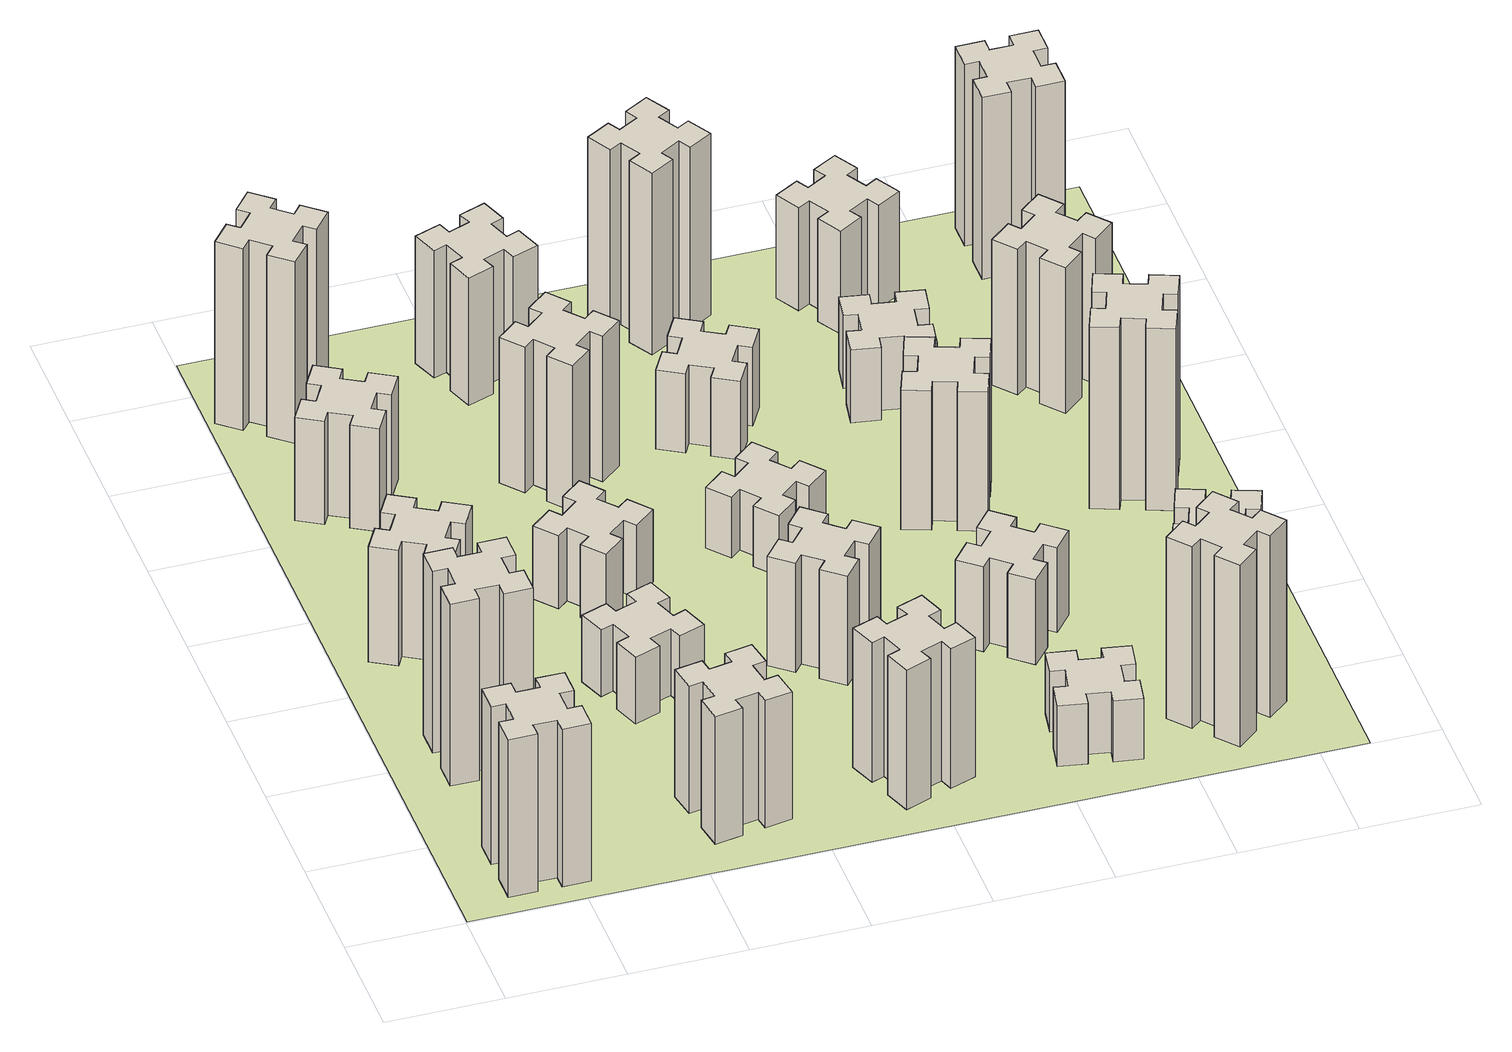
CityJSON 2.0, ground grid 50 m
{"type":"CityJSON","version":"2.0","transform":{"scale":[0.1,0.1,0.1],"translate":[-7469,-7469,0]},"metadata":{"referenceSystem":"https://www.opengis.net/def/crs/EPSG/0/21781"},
"CityObjects":{
"building1":{"type":"Building","attributes":{"class":"1000","function":"1000","usage":"1000","yearOfConstruction":2016,"roofType":"1000","measuredHeight":78,"storeysAboveGround":30,"storeysBelowGround":0},"geometry":[{"type":"Solid","lod":"1","boundaries":[[[[0,1,2,3,4,5,6,7,8,9,10,11,12,13,14,15,16,17,18,19]],[[17,16,20,21]],[[16,15,22,20]],[[15,14,23,22]],[[14,13,24,23]],[[13,12,25,24]],[[12,11,26,25]],[[11,10,27,26]],[[10,9,28,27]],[[9,8,29,28]],[[8,7,30,29]],[[7,6,31,30]],[[6,5,32,31]],[[5,4,33,32]],[[4,3,34,33]],[[3,2,35,34]],[[2,1,36,35]],[[1,0,37,36]],[[0,19,38,37]],[[19,18,39,38]],[[18,17,21,39]],[[24,25,26,27,28,29,30,31,32,33,34,35,36,37,38,39,21,20,22,23]]]]}]},
"building2":{"type":"Building","attributes":{"class":"1000","function":"1000","usage":"1000","yearOfConstruction":2016,"roofType":"1000","measuredHeight":90,"storeysAboveGround":30,"storeysBelowGround":0},"geometry":[{"type":"Solid","lod":"1","boundaries":[[[[40,41,42,43,44,45,46,47,48,49,50,51,52,53,54,55,56,57,58,59]],[[57,56,60,61]],[[56,55,62,60]],[[55,54,63,62]],[[54,53,64,63]],[[53,52,65,64]],[[52,51,66,65]],[[51,50,67,66]],[[50,49,68,67]],[[49,48,69,68]],[[48,47,70,69]],[[47,46,71,70]],[[46,45,72,71]],[[45,44,73,72]],[[44,43,74,73]],[[43,42,75,74]],[[42,41,76,75]],[[41,40,77,76]],[[40,59,78,77]],[[59,58,79,78]],[[58,57,61,79]],[[64,65,66,67,68,69,70,71,72,73,74,75,76,77,78,79,61,60,62,63]]]]}]},
"building3":{"type":"Building","attributes":{"class":"1000","function":"1000","usage":"1000","yearOfConstruction":2016,"roofType":"1000","measuredHeight":57,"storeysAboveGround":30,"storeysBelowGround":0},"geometry":[{"type":"Solid","lod":"1","boundaries":[[[[80,81,82,83,84,85,86,87,88,89,90,91,92,93,94,95,96,97,98,99]],[[97,96,100,101]],[[96,95,102,100]],[[95,94,103,102]],[[94,93,104,103]],[[93,92,105,104]],[[92,91,106,105]],[[91,90,107,106]],[[90,89,108,107]],[[89,88,109,108]],[[88,87,110,109]],[[87,86,111,110]],[[86,85,112,111]],[[85,84,113,112]],[[84,83,114,113]],[[83,82,115,114]],[[82,81,116,115]],[[81,80,117,116]],[[80,99,118,117]],[[99,98,119,118]],[[98,97,101,119]],[[104,105,106,107,108,109,110,111,112,113,114,115,116,117,118,119,101,100,102,103]]]]}]},
"building4":{"type":"Building","attributes":{"class":"1000","function":"1000","usage":"1000","yearOfConstruction":2016,"roofType":"1000","measuredHeight":51,"storeysAboveGround":30,"storeysBelowGround":0},"geometry":[{"type":"Solid","lod":"1","boundaries":[[[[120,121,122,123,124,125,126,127,128,129,130,131,132,133,134,135,136,137,138,139]],[[137,136,140,141]],[[136,135,142,140]],[[135,134,143,142]],[[134,133,144,143]],[[133,132,145,144]],[[132,131,146,145]],[[131,130,147,146]],[[130,129,148,147]],[[129,128,149,148]],[[128,127,150,149]],[[127,126,151,150]],[[126,125,152,151]],[[125,124,153,152]],[[124,123,154,153]],[[123,122,155,154]],[[122,121,156,155]],[[121,120,157,156]],[[120,139,158,157]],[[139,138,159,158]],[[138,137,141,159]],[[144,145,146,147,148,149,150,151,152,153,154,155,156,157,158,159,141,140,142,143]]]]}]},
"building5":{"type":"Building","attributes":{"class":"1000","function":"1000","usage":"1000","yearOfConstruction":2016,"roofType":"1000","measuredHeight":90,"storeysAboveGround":30,"storeysBelowGround":0},"geometry":[{"type":"Solid","lod":"1","boundaries":[[[[160,161,162,163,164,165,166,167,168,169,170,171,172,173,174,175,176,177,178,179]],[[177,176,180,181]],[[176,175,182,180]],[[175,174,183,182]],[[174,173,184,183]],[[173,172,185,184]],[[172,171,186,185]],[[171,170,187,186]],[[170,169,188,187]],[[169,168,189,188]],[[168,167,190,189]],[[167,166,191,190]],[[166,165,192,191]],[[165,164,193,192]],[[164,163,194,193]],[[163,162,195,194]],[[162,161,196,195]],[[161,160,197,196]],[[160,179,198,197]],[[179,178,199,198]],[[178,177,181,199]],[[184,185,186,187,188,189,190,191,192,193,194,195,196,197,198,199,181,180,182,183]]]]}]},
"building6":{"type":"Building","attributes":{"class":"1000","function":"1000","usage":"1000","yearOfConstruction":2016,"roofType":"1000","measuredHeight":63,"storeysAboveGround":30,"storeysBelowGround":0},"geometry":[{"type":"Solid","lod":"1","boundaries":[[[[200,201,202,203,204,205,206,207,208,209,210,211,212,213,214,215,216,217,218,219]],[[217,216,220,221]],[[216,215,222,220]],[[215,214,223,222]],[[214,213,224,223]],[[213,212,225,224]],[[212,211,226,225]],[[211,210,227,226]],[[210,209,228,227]],[[209,208,229,228]],[[208,207,230,229]],[[207,206,231,230]],[[206,205,232,231]],[[205,204,233,232]],[[204,203,234,233]],[[203,202,235,234]],[[202,201,236,235]],[[201,200,237,236]],[[200,219,238,237]],[[219,218,239,238]],[[218,217,221,239]],[[224,225,226,227,228,229,230,231,232,233,234,235,236,237,238,239,221,220,222,223]]]]}]},
"building7":{"type":"Building","attributes":{"class":"1000","function":"1000","usage":"1000","yearOfConstruction":2016,"roofType":"1000","measuredHeight":33,"storeysAboveGround":30,"storeysBelowGround":0},"geometry":[{"type":"Solid","lod":"1","boundaries":[[[[240,241,242,243,244,245,246,247,248,249,250,251,252,253,254,255,256,257,258,259]],[[257,256,260,261]],[[256,255,262,260]],[[255,254,263,262]],[[254,253,264,263]],[[253,252,265,264]],[[252,251,266,265]],[[251,250,267,266]],[[250,249,268,267]],[[249,248,269,268]],[[248,247,270,269]],[[247,246,271,270]],[[246,245,272,271]],[[245,244,273,272]],[[244,243,274,273]],[[243,242,275,274]],[[242,241,276,275]],[[241,240,277,276]],[[240,259,278,277]],[[259,258,279,278]],[[258,257,261,279]],[[264,265,266,267,268,269,270,271,272,273,274,275,276,277,278,279,261,260,262,263]]]]}]},
"building8":{"type":"Building","attributes":{"class":"1000","function":"1000","usage":"1000","yearOfConstruction":2016,"roofType":"1000","measuredHeight":36,"storeysAboveGround":30,"storeysBelowGround":0},"geometry":[{"type":"Solid","lod":"1","boundaries":[[[[280,281,282,283,284,285,286,287,288,289,290,291,292,293,294,295,296,297,298,299]],[[297,296,300,301]],[[296,295,302,300]],[[295,294,303,302]],[[294,293,304,303]],[[293,292,305,304]],[[292,291,306,305]],[[291,290,307,306]],[[290,289,308,307]],[[289,288,309,308]],[[288,287,310,309]],[[287,286,311,310]],[[286,285,312,311]],[[285,284,313,312]],[[284,283,314,313]],[[283,282,315,314]],[[282,281,316,315]],[[281,280,317,316]],[[280,299,318,317]],[[299,298,319,318]],[[298,297,301,319]],[[304,305,306,307,308,309,310,311,312,313,314,315,316,317,318,319,301,300,302,303]]]]}]},
"building9":{"type":"Building","attributes":{"class":"1000","function":"1000","usage":"1000","yearOfConstruction":2016,"roofType":"1000","measuredHeight":72,"storeysAboveGround":30,"storeysBelowGround":0},"geometry":[{"type":"Solid","lod":"1","boundaries":[[[[320,321,322,323,324,325,326,327,328,329,330,331,332,333,334,335,336,337,338,339]],[[337,336,340,341]],[[336,335,342,340]],[[335,334,343,342]],[[334,333,344,343]],[[333,332,345,344]],[[332,331,346,345]],[[331,330,347,346]],[[330,329,348,347]],[[329,328,349,348]],[[328,327,350,349]],[[327,326,351,350]],[[326,325,352,351]],[[325,324,353,352]],[[324,323,354,353]],[[323,322,355,354]],[[322,321,356,355]],[[321,320,357,356]],[[320,339,358,357]],[[339,338,359,358]],[[338,337,341,359]],[[344,345,346,347,348,349,350,351,352,353,354,355,356,357,358,359,341,340,342,343]]]]}]},
"building10":{"type":"Building","attributes":{"class":"1000","function":"1000","usage":"1000","yearOfConstruction":2016,"roofType":"1000","measuredHeight":69,"storeysAboveGround":30,"storeysBelowGround":0},"geometry":[{"type":"Solid","lod":"1","boundaries":[[[[360,361,362,363,364,365,366,367,368,369,370,371,372,373,374,375,376,377,378,379]],[[377,376,380,381]],[[376,375,382,380]],[[375,374,383,382]],[[374,373,384,383]],[[373,372,385,384]],[[372,371,386,385]],[[371,370,387,386]],[[370,369,388,387]],[[369,368,389,388]],[[368,367,390,389]],[[367,366,391,390]],[[366,365,392,391]],[[365,364,393,392]],[[364,363,394,393]],[[363,362,395,394]],[[362,361,396,395]],[[361,360,397,396]],[[360,379,398,397]],[[379,378,399,398]],[[378,377,381,399]],[[384,385,386,387,388,389,390,391,392,393,394,395,396,397,398,399,381,380,382,383]]]]}]},
"building11":{"type":"Building","attributes":{"class":"1000","function":"1000","usage":"1000","yearOfConstruction":2016,"roofType":"1000","measuredHeight":63,"storeysAboveGround":30,"storeysBelowGround":0},"geometry":[{"type":"Solid","lod":"1","boundaries":[[[[400,401,402,403,404,405,406,407,408,409,410,411,412,413,414,415,416,417,418,419]],[[417,416,420,421]],[[416,415,422,420]],[[415,414,423,422]],[[414,413,424,423]],[[413,412,425,424]],[[412,411,426,425]],[[411,410,427,426]],[[410,409,428,427]],[[409,408,429,428]],[[408,407,430,429]],[[407,406,431,430]],[[406,405,432,431]],[[405,404,433,432]],[[404,403,434,433]],[[403,402,435,434]],[[402,401,436,435]],[[401,400,437,436]],[[400,419,438,437]],[[419,418,439,438]],[[418,417,421,439]],[[424,425,426,427,428,429,430,431,432,433,434,435,436,437,438,439,421,420,422,423]]]]}]},
"building12":{"type":"Building","attributes":{"class":"1000","function":"1000","usage":"1000","yearOfConstruction":2016,"roofType":"1000","measuredHeight":54,"storeysAboveGround":30,"storeysBelowGround":0},"geometry":[{"type":"Solid","lod":"1","boundaries":[[[[440,441,442,443,444,445,446,447,448,449,450,451,452,453,454,455,456,457,458,459]],[[457,456,460,461]],[[456,455,462,460]],[[455,454,463,462]],[[454,453,464,463]],[[453,452,465,464]],[[452,451,466,465]],[[451,450,467,466]],[[450,449,468,467]],[[449,448,469,468]],[[448,447,470,469]],[[447,446,471,470]],[[446,445,472,471]],[[445,444,473,472]],[[444,443,474,473]],[[443,442,475,474]],[[442,441,476,475]],[[441,440,477,476]],[[440,459,478,477]],[[459,458,479,478]],[[458,457,461,479]],[[464,465,466,467,468,469,470,471,472,473,474,475,476,477,478,479,461,460,462,463]]]]}]},
"building13":{"type":"Building","attributes":{"class":"1000","function":"1000","usage":"1000","yearOfConstruction":2016,"roofType":"1000","measuredHeight":30,"storeysAboveGround":30,"storeysBelowGround":0},"geometry":[{"type":"Solid","lod":"1","boundaries":[[[[480,481,482,483,484,485,486,487,488,489,490,491,492,493,494,495,496,497,498,499]],[[497,496,500,501]],[[496,495,502,500]],[[495,494,503,502]],[[494,493,504,503]],[[493,492,505,504]],[[492,491,506,505]],[[491,490,507,506]],[[490,489,508,507]],[[489,488,509,508]],[[488,487,510,509]],[[487,486,511,510]],[[486,485,512,511]],[[485,484,513,512]],[[484,483,514,513]],[[483,482,515,514]],[[482,481,516,515]],[[481,480,517,516]],[[480,499,518,517]],[[499,498,519,518]],[[498,497,501,519]],[[504,505,506,507,508,509,510,511,512,513,514,515,516,517,518,519,501,500,502,503]]]]}]},
"building14":{"type":"Building","attributes":{"class":"1000","function":"1000","usage":"1000","yearOfConstruction":2016,"roofType":"1000","measuredHeight":39,"storeysAboveGround":30,"storeysBelowGround":0},"geometry":[{"type":"Solid","lod":"1","boundaries":[[[[520,521,522,523,524,525,526,527,528,529,530,531,532,533,534,535,536,537,538,539]],[[537,536,540,541]],[[536,535,542,540]],[[535,534,543,542]],[[534,533,544,543]],[[533,532,545,544]],[[532,531,546,545]],[[531,530,547,546]],[[530,529,548,547]],[[529,528,549,548]],[[528,527,550,549]],[[527,526,551,550]],[[526,525,552,551]],[[525,524,553,552]],[[524,523,554,553]],[[523,522,555,554]],[[522,521,556,555]],[[521,520,557,556]],[[520,539,558,557]],[[539,538,559,558]],[[538,537,541,559]],[[544,545,546,547,548,549,550,551,552,553,554,555,556,557,558,559,541,540,542,543]]]]}]},
"building15":{"type":"Building","attributes":{"class":"1000","function":"1000","usage":"1000","yearOfConstruction":2016,"roofType":"1000","measuredHeight":30,"storeysAboveGround":30,"storeysBelowGround":0},"geometry":[{"type":"Solid","lod":"1","boundaries":[[[[560,561,562,563,564,565,566,567,568,569,570,571,572,573,574,575,576,577,578,579]],[[577,576,580,581]],[[576,575,582,580]],[[575,574,583,582]],[[574,573,584,583]],[[573,572,585,584]],[[572,571,586,585]],[[571,570,587,586]],[[570,569,588,587]],[[569,568,589,588]],[[568,567,590,589]],[[567,566,591,590]],[[566,565,592,591]],[[565,564,593,592]],[[564,563,594,593]],[[563,562,595,594]],[[562,561,596,595]],[[561,560,597,596]],[[560,579,598,597]],[[579,578,599,598]],[[578,577,581,599]],[[584,585,586,587,588,589,590,591,592,593,594,595,596,597,598,599,581,580,582,583]]]]}]},
"building16":{"type":"Building","attributes":{"class":"1000","function":"1000","usage":"1000","yearOfConstruction":2016,"roofType":"1000","measuredHeight":90,"storeysAboveGround":30,"storeysBelowGround":0},"geometry":[{"type":"Solid","lod":"1","boundaries":[[[[600,601,602,603,604,605,606,607,608,609,610,611,612,613,614,615,616,617,618,619]],[[617,616,620,621]],[[616,615,622,620]],[[615,614,623,622]],[[614,613,624,623]],[[613,612,625,624]],[[612,611,626,625]],[[611,610,627,626]],[[610,609,628,627]],[[609,608,629,628]],[[608,607,630,629]],[[607,606,631,630]],[[606,605,632,631]],[[605,604,633,632]],[[604,603,634,633]],[[603,602,635,634]],[[602,601,636,635]],[[601,600,637,636]],[[600,619,638,637]],[[619,618,639,638]],[[618,617,621,639]],[[624,625,626,627,628,629,630,631,632,633,634,635,636,637,638,639,621,620,622,623]]]]}]},
"building17":{"type":"Building","attributes":{"class":"1000","function":"1000","usage":"1000","yearOfConstruction":2016,"roofType":"1000","measuredHeight":42,"storeysAboveGround":30,"storeysBelowGround":0},"geometry":[{"type":"Solid","lod":"1","boundaries":[[[[640,641,642,643,644,645,646,647,648,649,650,651,652,653,654,655,656,657,658,659]],[[657,656,660,661]],[[656,655,662,660]],[[655,654,663,662]],[[654,653,664,663]],[[653,652,665,664]],[[652,651,666,665]],[[651,650,667,666]],[[650,649,668,667]],[[649,648,669,668]],[[648,647,670,669]],[[647,646,671,670]],[[646,645,672,671]],[[645,644,673,672]],[[644,643,674,673]],[[643,642,675,674]],[[642,641,676,675]],[[641,640,677,676]],[[640,659,678,677]],[[659,658,679,678]],[[658,657,661,679]],[[664,665,666,667,668,669,670,671,672,673,674,675,676,677,678,679,661,660,662,663]]]]}]},
"building18":{"type":"Building","attributes":{"class":"1000","function":"1000","usage":"1000","yearOfConstruction":2016,"roofType":"1000","measuredHeight":69,"storeysAboveGround":30,"storeysBelowGround":0},"geometry":[{"type":"Solid","lod":"1","boundaries":[[[[680,681,682,683,684,685,686,687,688,689,690,691,692,693,694,695,696,697,698,699]],[[697,696,700,701]],[[696,695,702,700]],[[695,694,703,702]],[[694,693,704,703]],[[693,692,705,704]],[[692,691,706,705]],[[691,690,707,706]],[[690,689,708,707]],[[689,688,709,708]],[[688,687,710,709]],[[687,686,711,710]],[[686,685,712,711]],[[685,684,713,712]],[[684,683,714,713]],[[683,682,715,714]],[[682,681,716,715]],[[681,680,717,716]],[[680,699,718,717]],[[699,698,719,718]],[[698,697,701,719]],[[704,705,706,707,708,709,710,711,712,713,714,715,716,717,718,719,701,700,702,703]]]]}]},
"building19":{"type":"Building","attributes":{"class":"1000","function":"1000","usage":"1000","yearOfConstruction":2016,"roofType":"1000","measuredHeight":90,"storeysAboveGround":30,"storeysBelowGround":0},"geometry":[{"type":"Solid","lod":"1","boundaries":[[[[720,721,722,723,724,725,726,727,728,729,730,731,732,733,734,735,736,737,738,739]],[[737,736,740,741]],[[736,735,742,740]],[[735,734,743,742]],[[734,733,744,743]],[[733,732,745,744]],[[732,731,746,745]],[[731,730,747,746]],[[730,729,748,747]],[[729,728,749,748]],[[728,727,750,749]],[[727,726,751,750]],[[726,725,752,751]],[[725,724,753,752]],[[724,723,754,753]],[[723,722,755,754]],[[722,721,756,755]],[[721,720,757,756]],[[720,739,758,757]],[[739,738,759,758]],[[738,737,741,759]],[[744,745,746,747,748,749,750,751,752,753,754,755,756,757,758,759,741,740,742,743]]]]}]},
"building20":{"type":"Building","attributes":{"class":"1000","function":"1000","usage":"1000","yearOfConstruction":2016,"roofType":"1000","measuredHeight":36,"storeysAboveGround":30,"storeysBelowGround":0},"geometry":[{"type":"Solid","lod":"1","boundaries":[[[[760,761,762,763,764,765,766,767,768,769,770,771,772,773,774,775,776,777,778,779]],[[777,776,780,781]],[[776,775,782,780]],[[775,774,783,782]],[[774,773,784,783]],[[773,772,785,784]],[[772,771,786,785]],[[771,770,787,786]],[[770,769,788,787]],[[769,768,789,788]],[[768,767,790,789]],[[767,766,791,790]],[[766,765,792,791]],[[765,764,793,792]],[[764,763,794,793]],[[763,762,795,794]],[[762,761,796,795]],[[761,760,797,796]],[[760,779,798,797]],[[779,778,799,798]],[[778,777,781,799]],[[784,785,786,787,788,789,790,791,792,793,794,795,796,797,798,799,781,780,782,783]]]]}]},
"building21":{"type":"Building","attributes":{"class":"1000","function":"1000","usage":"1000","yearOfConstruction":2016,"roofType":"1000","measuredHeight":51,"storeysAboveGround":30,"storeysBelowGround":0},"geometry":[{"type":"Solid","lod":"1","boundaries":[[[[800,801,802,803,804,805,806,807,808,809,810,811,812,813,814,815,816,817,818,819]],[[817,816,820,821]],[[816,815,822,820]],[[815,814,823,822]],[[814,813,824,823]],[[813,812,825,824]],[[812,811,826,825]],[[811,810,827,826]],[[810,809,828,827]],[[809,808,829,828]],[[808,807,830,829]],[[807,806,831,830]],[[806,805,832,831]],[[805,804,833,832]],[[804,803,834,833]],[[803,802,835,834]],[[802,801,836,835]],[[801,800,837,836]],[[800,819,838,837]],[[819,818,839,838]],[[818,817,821,839]],[[824,825,826,827,828,829,830,831,832,833,834,835,836,837,838,839,821,820,822,823]]]]}]},
"building22":{"type":"Building","attributes":{"class":"1000","function":"1000","usage":"1000","yearOfConstruction":2016,"roofType":"1000","measuredHeight":36,"storeysAboveGround":30,"storeysBelowGround":0},"geometry":[{"type":"Solid","lod":"1","boundaries":[[[[840,841,842,843,844,845,846,847,848,849,850,851,852,853,854,855,856,857,858,859]],[[857,856,860,861]],[[856,855,862,860]],[[855,854,863,862]],[[854,853,864,863]],[[853,852,865,864]],[[852,851,866,865]],[[851,850,867,866]],[[850,849,868,867]],[[849,848,869,868]],[[848,847,870,869]],[[847,846,871,870]],[[846,845,872,871]],[[845,844,873,872]],[[844,843,874,873]],[[843,842,875,874]],[[842,841,876,875]],[[841,840,877,876]],[[840,859,878,877]],[[859,858,879,878]],[[858,857,861,879]],[[864,865,866,867,868,869,870,871,872,873,874,875,876,877,878,879,861,860,862,863]]]]}]},
"building23":{"type":"Building","attributes":{"class":"1000","function":"1000","usage":"1000","yearOfConstruction":2016,"roofType":"1000","measuredHeight":90,"storeysAboveGround":30,"storeysBelowGround":0},"geometry":[{"type":"Solid","lod":"1","boundaries":[[[[880,881,882,883,884,885,886,887,888,889,890,891,892,893,894,895,896,897,898,899]],[[897,896,900,901]],[[896,895,902,900]],[[895,894,903,902]],[[894,893,904,903]],[[893,892,905,904]],[[892,891,906,905]],[[891,890,907,906]],[[890,889,908,907]],[[889,888,909,908]],[[888,887,910,909]],[[887,886,911,910]],[[886,885,912,911]],[[885,884,913,912]],[[884,883,914,913]],[[883,882,915,914]],[[882,881,916,915]],[[881,880,917,916]],[[880,899,918,917]],[[899,898,919,918]],[[898,897,901,919]],[[904,905,906,907,908,909,910,911,912,913,914,915,916,917,918,919,901,900,902,903]]]]}]},
"building24":{"type":"Building","attributes":{"class":"1000","function":"1000","usage":"1000","yearOfConstruction":2016,"roofType":"1000","measuredHeight":72,"storeysAboveGround":30,"storeysBelowGround":0},"geometry":[{"type":"Solid","lod":"1","boundaries":[[[[920,921,922,923,924,925,926,927,928,929,930,931,932,933,934,935,936,937,938,939]],[[937,936,940,941]],[[936,935,942,940]],[[935,934,943,942]],[[934,933,944,943]],[[933,932,945,944]],[[932,931,946,945]],[[931,930,947,946]],[[930,929,948,947]],[[929,928,949,948]],[[928,927,950,949]],[[927,926,951,950]],[[926,925,952,951]],[[925,924,953,952]],[[924,923,954,953]],[[923,922,955,954]],[[922,921,956,955]],[[921,920,957,956]],[[920,939,958,957]],[[939,938,959,958]],[[938,937,941,959]],[[944,945,946,947,948,949,950,951,952,953,954,955,956,957,958,959,941,940,942,943]]]]}]},
"building25":{"type":"Building","attributes":{"class":"1000","function":"1000","usage":"1000","yearOfConstruction":2016,"roofType":"1000","measuredHeight":90,"storeysAboveGround":30,"storeysBelowGround":0},"geometry":[{"type":"Solid","lod":"1","boundaries":[[[[960,961,962,963,964,965,966,967,968,969,970,971,972,973,974,975,976,977,978,979]],[[977,976,980,981]],[[976,975,982,980]],[[975,974,983,982]],[[974,973,984,983]],[[973,972,985,984]],[[972,971,986,985]],[[971,970,987,986]],[[970,969,988,987]],[[969,968,989,988]],[[968,967,990,989]],[[967,966,991,990]],[[966,965,992,991]],[[965,964,993,992]],[[964,963,994,993]],[[963,962,995,994]],[[962,961,996,995]],[[961,960,997,996]],[[960,979,998,997]],[[979,978,999,998]],[[978,977,981,999]],[[984,985,986,987,988,989,990,991,992,993,994,995,996,997,998,999,981,980,982,983]]]]}]},
"landuse1":{"type":"LandUse","attributes":{"name":"plot1","function":"1010"},"geometry":[{"type":"MultiSurface","lod":"1","boundaries":[[[1000,1001,1002,1003]]]}]}
},
"vertices":[
[485,225,0],[485,325,0],[545,325,0],[545,445,0],[425,445,0],[425,385,0],[325,385,0],[325,445,0],[205,445,0],[205,325,0],[265,325,0],[265,225,0],[205,225,0],[205,105,0],[325,105,0],[325,165,0],[425,165,0],[425,105,0],[545,105,0],[545,225,0],[425,165,780],[425,105,780],[325,165,780],[325,105,780],[205,105,780],[205,225,780],[265,225,780],[265,325,780],[205,325,780],[205,445,780],[325,445,780],[325,385,780],[425,385,780],[425,445,780],[545,445,780],[545,325,780],[485,325,780],[485,225,780],[545,225,780],[545,105,780],
[265,1065,0],[265,965,0],[205,965,0],[205,845,0],[325,845,0],[325,905,0],[425,905,0],[425,845,0],[545,845,0],[545,965,0],[485,965,0],[485,1065,0],[545,1065,0],[545,1185,0],[425,1185,0],[425,1125,0],[325,1125,0],[325,1185,0],[205,1185,0],[205,1065,0],[325,1125,900],[325,1185,900],[425,1125,900],[425,1185,900],[545,1185,900],[545,1065,900],[485,1065,900],[485,965,900],[545,965,900],[545,845,900],[425,845,900],[425,905,900],[325,905,900],[325,845,900],[205,845,900],[205,965,900],[265,965,900],[265,1065,900],[205,1065,900],[205,1185,900],
[474,1826,0],[387,1876,0],[417,1928,0],[313,1988,0],[253,1884,0],[305,1854,0],[255,1767,0],[203,1797,0],[143,1693,0],[247,1633,0],[277,1685,0],[364,1635,0],[334,1583,0],[438,1523,0],[498,1627,0],[446,1657,0],[496,1744,0],[548,1714,0],[608,1818,0],[504,1878,0],[496,1744,570],[548,1714,570],[446,1657,570],[498,1627,570],[438,1523,570],[334,1583,570],[364,1635,570],[277,1685,570],[247,1633,570],[143,1693,570],[203,1797,570],[255,1767,570],[305,1854,570],[253,1884,570],[313,1988,570],[417,1928,570],[387,1876,570],[474,1826,570],[504,1878,570],[608,1818,570],
[446,2597,0],[496,2684,0],[548,2654,0],[608,2758,0],[504,2818,0],[474,2766,0],[387,2816,0],[417,2868,0],[313,2928,0],[253,2824,0],[305,2794,0],[255,2707,0],[203,2737,0],[143,2633,0],[247,2573,0],[277,2625,0],[364,2575,0],[334,2523,0],[438,2463,0],[498,2567,0],[364,2575,510],[334,2523,510],[277,2625,510],[247,2573,510],[143,2633,510],[203,2737,510],[255,2707,510],[305,2794,510],[253,2824,510],[313,2928,510],[417,2868,510],[387,2816,510],[474,2766,510],[504,2818,510],[608,2758,510],[548,2654,510],[496,2684,510],[446,2597,510],[498,2567,510],[438,2463,510],
[384,3387,0],[308,3452,0],[346,3498,0],[254,3575,0],[177,3483,0],[223,3444,0],[159,3368,0],[113,3406,0],[36,3314,0],[128,3237,0],[166,3283,0],[243,3219,0],[204,3173,0],[296,3096,0],[373,3188,0],[327,3226,0],[392,3303,0],[438,3264,0],[515,3356,0],[423,3433,0],[392,3303,900],[438,3264,900],[327,3226,900],[373,3188,900],[296,3096,900],[204,3173,900],[243,3219,900],[166,3283,900],[128,3237,900],[36,3314,900],[113,3406,900],[159,3368,900],[223,3444,900],[177,3483,900],[254,3575,900],[346,3498,900],[308,3452,900],[384,3387,900],[423,3433,900],[515,3356,900],
[1332,345,0],[1315,444,0],[1374,454,0],[1353,572,0],[1235,551,0],[1245,492,0],[1147,475,0],[1137,534,0],[1018,513,0],[1039,395,0],[1098,405,0],[1116,307,0],[1057,297,0],[1077,178,0],[1196,199,0],[1185,258,0],[1284,276,0],[1294,217,0],[1412,237,0],[1391,356,0],[1284,276,630],[1294,217,630],[1185,258,630],[1196,199,630],[1077,178,630],[1057,297,630],[1116,307,630],[1098,405,630],[1039,395,630],[1018,513,630],[1137,534,630],[1147,475,630],[1245,492,630],[1235,551,630],[1353,572,630],[1374,454,630],[1315,444,630],[1332,345,630],[1391,356,630],[1412,237,630],
[1125,1336,0],[1031,1302,0],[1010,1358,0],[897,1317,0],[939,1204,0],[995,1225,0],[1029,1131,0],[973,1110,0],[1014,997,0],[1127,1039,0],[1106,1095,0],[1200,1129,0],[1220,1073,0],[1333,1114,0],[1292,1227,0],[1236,1206,0],[1202,1300,0],[1258,1320,0],[1217,1433,0],[1104,1392,0],[1202,1300,330],[1258,1320,330],[1236,1206,330],[1292,1227,330],[1333,1114,330],[1220,1073,330],[1200,1129,330],[1106,1095,330],[1127,1039,330],[1014,997,330],[973,1110,330],[1029,1131,330],[995,1225,330],[939,1204,330],[897,1317,330],[1010,1358,330],[1031,1302,330],[1125,1336,330],[1104,1392,330],[1217,1433,330],
[1083,1972,0],[1006,1907,0],[968,1953,0],[876,1876,0],[953,1784,0],[999,1823,0],[1063,1746,0],[1017,1708,0],[1094,1616,0],[1186,1693,0],[1148,1739,0],[1224,1803,0],[1263,1757,0],[1355,1834,0],[1278,1926,0],[1232,1888,0],[1167,1964,0],[1213,2003,0],[1136,2095,0],[1044,2018,0],[1167,1964,360],[1213,2003,360],[1232,1888,360],[1278,1926,360],[1355,1834,360],[1263,1757,360],[1224,1803,360],[1148,1739,360],[1186,1693,360],[1094,1616,360],[1017,1708,360],[1063,1746,360],[999,1823,360],[953,1784,360],[876,1876,360],[968,1953,360],[1006,1907,360],[1083,1972,360],[1044,2018,360],[1136,2095,360],
[1099,2563,0],[1163,2486,0],[1117,2448,0],[1194,2356,0],[1286,2433,0],[1248,2479,0],[1324,2543,0],[1363,2497,0],[1455,2574,0],[1378,2666,0],[1332,2628,0],[1267,2704,0],[1313,2743,0],[1236,2835,0],[1144,2758,0],[1183,2712,0],[1106,2647,0],[1068,2693,0],[976,2616,0],[1053,2524,0],[1106,2647,720],[1068,2693,720],[1183,2712,720],[1144,2758,720],[1236,2835,720],[1313,2743,720],[1267,2704,720],[1332,2628,720],[1378,2666,720],[1455,2574,720],[1363,2497,720],[1324,2543,720],[1248,2479,720],[1286,2433,720],[1194,2356,720],[1117,2448,720],[1163,2486,720],[1099,2563,720],[1053,2524,720],[976,2616,720],
[1965,496,0],[1871,462,0],[1850,518,0],[1737,477,0],[1779,364,0],[1835,385,0],[1869,291,0],[1813,270,0],[1854,157,0],[1967,199,0],[1946,255,0],[2040,289,0],[2060,233,0],[2173,274,0],[2132,387,0],[2076,366,0],[2042,460,0],[2098,480,0],[2057,593,0],[1944,552,0],[2042,460,690],[2098,480,690],[2076,366,690],[2132,387,690],[2173,274,690],[2060,233,690],[2040,289,690],[1946,255,690],[1967,199,690],[1854,157,690],[1813,270,690],[1869,291,690],[1835,385,690],[1779,364,690],[1737,477,690],[1850,518,690],[1871,462,690],[1965,496,690],[1944,552,690],[2057,593,690],
[1125,3456,0],[1031,3422,0],[1010,3478,0],[897,3437,0],[939,3324,0],[995,3345,0],[1029,3251,0],[973,3230,0],[1014,3117,0],[1127,3159,0],[1106,3215,0],[1200,3249,0],[1220,3193,0],[1333,3234,0],[1292,3347,0],[1236,3326,0],[1202,3420,0],[1258,3440,0],[1217,3553,0],[1104,3512,0],[1202,3420,630],[1258,3440,630],[1236,3326,630],[1292,3347,630],[1333,3234,630],[1220,3193,630],[1200,3249,630],[1106,3215,630],[1127,3159,630],[1014,3117,630],[973,3230,630],[1029,3251,630],[995,3345,630],[939,3324,630],[897,3437,630],[1010,3478,630],[1031,3422,630],[1125,3456,630],[1104,3512,630],[1217,3553,630],
[1746,1163,0],[1823,1099,0],[1784,1053,0],[1876,976,0],[1953,1068,0],[1907,1106,0],[1972,1183,0],[2018,1144,0],[2095,1236,0],[2003,1313,0],[1964,1267,0],[1888,1332,0],[1926,1378,0],[1834,1455,0],[1757,1363,0],[1803,1324,0],[1739,1248,0],[1693,1286,0],[1616,1194,0],[1708,1117,0],[1739,1248,540],[1693,1286,540],[1803,1324,540],[1757,1363,540],[1834,1455,540],[1926,1378,540],[1888,1332,540],[1964,1267,540],[2003,1313,540],[2095,1236,540],[2018,1144,540],[1972,1183,540],[1907,1106,540],[1953,1068,540],[1876,976,540],[1784,1053,540],[1823,1099,540],[1746,1163,540],[1708,1117,540],[1616,1194,540],
[1972,1988,0],[1907,2064,0],[1953,2103,0],[1876,2195,0],[1784,2118,0],[1823,2072,0],[1746,2007,0],[1708,2053,0],[1616,1976,0],[1693,1884,0],[1739,1923,0],[1803,1846,0],[1757,1808,0],[1834,1716,0],[1926,1793,0],[1888,1839,0],[1964,1903,0],[2003,1857,0],[2095,1934,0],[2018,2026,0],[1964,1903,300],[2003,1857,300],[1888,1839,300],[1926,1793,300],[1834,1716,300],[1757,1808,300],[1803,1846,300],[1739,1923,300],[1693,1884,300],[1616,1976,300],[1708,2053,300],[1746,2007,300],[1823,2072,300],[1784,2118,300],[1876,2195,300],[1953,2103,300],[1907,2064,300],[1972,1988,300],[2018,2026,300],[2095,1934,300],
[1926,2597,0],[1976,2684,0],[2028,2654,0],[2088,2758,0],[1984,2818,0],[1954,2766,0],[1867,2816,0],[1897,2868,0],[1793,2928,0],[1733,2824,0],[1785,2794,0],[1735,2707,0],[1683,2737,0],[1623,2633,0],[1727,2573,0],[1757,2625,0],[1844,2575,0],[1814,2523,0],[1918,2463,0],[1978,2567,0],[1844,2575,390],[1814,2523,390],[1757,2625,390],[1727,2573,390],[1623,2633,390],[1683,2737,390],[1735,2707,390],[1785,2794,390],[1733,2824,390],[1793,2928,390],[1897,2868,390],[1867,2816,390],[1954,2766,390],[1984,2818,390],[2088,2758,390],[2028,2654,390],[1976,2684,390],[1926,2597,390],[1978,2567,390],[1918,2463,390],
[2596,444,0],[2578,345,0],[2519,356,0],[2498,237,0],[2617,217,0],[2627,276,0],[2725,258,0],[2715,199,0],[2833,178,0],[2854,297,0],[2795,307,0],[2812,405,0],[2871,395,0],[2892,513,0],[2774,534,0],[2764,475,0],[2665,492,0],[2676,551,0],[2557,572,0],[2537,454,0],[2665,492,300],[2676,551,300],[2764,475,300],[2774,534,300],[2892,513,300],[2871,395,300],[2812,405,300],[2795,307,300],[2854,297,300],[2833,178,300],[2715,199,300],[2725,258,300],[2627,276,300],[2617,217,300],[2498,237,300],[2519,356,300],[2578,345,300],[2596,444,300],[2537,454,300],[2557,572,300],
[1844,3556,0],[1757,3506,0],[1727,3558,0],[1623,3498,0],[1683,3394,0],[1735,3424,0],[1785,3337,0],[1733,3307,0],[1793,3203,0],[1897,3263,0],[1867,3315,0],[1954,3365,0],[1984,3313,0],[2088,3373,0],[2028,3477,0],[1976,3447,0],[1926,3534,0],[1978,3564,0],[1918,3668,0],[1814,3608,0],[1926,3534,900],[1978,3564,900],[1976,3447,900],[2028,3477,900],[2088,3373,900],[1984,3313,900],[1954,3365,900],[1867,3315,900],[1897,3263,900],[1793,3203,900],[1733,3307,900],[1785,3337,900],[1735,3424,900],[1683,3394,900],[1623,3498,900],[1727,3558,900],[1757,3506,900],[1844,3556,900],[1814,3608,900],[1918,3668,900],
[2647,1006,0],[2712,1083,0],[2758,1044,0],[2835,1136,0],[2743,1213,0],[2704,1167,0],[2628,1232,0],[2666,1278,0],[2574,1355,0],[2497,1263,0],[2543,1224,0],[2479,1148,0],[2433,1186,0],[2356,1094,0],[2448,1017,0],[2486,1063,0],[2563,999,0],[2524,953,0],[2616,876,0],[2693,968,0],[2563,999,420],[2524,953,420],[2486,1063,420],[2448,1017,420],[2356,1094,420],[2433,1186,420],[2479,1148,420],[2543,1224,420],[2497,1263,420],[2574,1355,420],[2666,1278,420],[2628,1232,420],[2704,1167,420],[2743,1213,420],[2835,1136,420],[2758,1044,420],[2712,1083,420],[2647,1006,420],[2693,968,420],[2616,876,420],
[2682,1871,0],[2716,1965,0],[2772,1944,0],[2813,2057,0],[2700,2098,0],[2680,2042,0],[2586,2076,0],[2607,2132,0],[2494,2173,0],[2453,2060,0],[2509,2040,0],[2475,1946,0],[2419,1967,0],[2377,1854,0],[2490,1813,0],[2511,1869,0],[2605,1835,0],[2584,1779,0],[2697,1737,0],[2738,1850,0],[2605,1835,690],[2584,1779,690],[2511,1869,690],[2490,1813,690],[2377,1854,690],[2419,1967,690],[2475,1946,690],[2509,2040,690],[2453,2060,690],[2494,2173,690],[2607,2132,690],[2586,2076,690],[2680,2042,690],[2700,2098,690],[2813,2057,690],[2772,1944,690],[2716,1965,690],[2682,1871,690],[2738,1850,690],[2697,1737,690],
[3268,259,0],[3344,323,0],[3383,277,0],[3475,354,0],[3398,446,0],[3352,408,0],[3287,484,0],[3333,523,0],[3256,615,0],[3164,538,0],[3203,492,0],[3126,427,0],[3088,473,0],[2996,396,0],[3073,304,0],[3119,343,0],[3183,266,0],[3137,228,0],[3214,136,0],[3306,213,0],[3183,266,900],[3137,228,900],[3119,343,900],[3073,304,900],[2996,396,900],[3088,473,900],[3126,427,900],[3203,492,900],[3164,538,900],[3256,615,900],[3333,523,900],[3287,484,900],[3352,408,900],[3398,446,900],[3475,354,900],[3383,277,900],[3344,323,900],[3268,259,900],[3306,213,900],[3214,136,900],
[2664,2795,0],[2565,2812,0],[2576,2871,0],[2457,2892,0],[2437,2774,0],[2496,2764,0],[2478,2665,0],[2419,2676,0],[2398,2557,0],[2517,2537,0],[2527,2596,0],[2625,2578,0],[2615,2519,0],[2733,2498,0],[2754,2617,0],[2695,2627,0],[2712,2725,0],[2771,2715,0],[2792,2833,0],[2674,2854,0],[2712,2725,360],[2771,2715,360],[2695,2627,360],[2754,2617,360],[2733,2498,360],[2615,2519,360],[2625,2578,360],[2527,2596,360],[2517,2537,360],[2398,2557,360],[2419,2676,360],[2478,2665,360],[2496,2764,360],[2437,2774,360],[2457,2892,360],[2576,2871,360],[2565,2812,360],[2664,2795,360],[2674,2854,360],[2792,2833,360],
[2716,3347,0],[2666,3434,0],[2718,3464,0],[2658,3568,0],[2554,3508,0],[2584,3456,0],[2497,3406,0],[2467,3458,0],[2363,3398,0],[2423,3294,0],[2475,3324,0],[2525,3237,0],[2473,3207,0],[2533,3103,0],[2637,3163,0],[2607,3215,0],[2694,3265,0],[2724,3213,0],[2828,3273,0],[2768,3377,0],[2694,3265,510],[2724,3213,510],[2607,3215,510],[2637,3163,510],[2533,3103,510],[2473,3207,510],[2525,3237,510],[2475,3324,510],[2423,3294,510],[2363,3398,510],[2467,3458,510],[2497,3406,510],[2584,3456,510],[2554,3508,510],[2658,3568,510],[2718,3464,510],[2666,3434,510],[2716,3347,510],[2768,3377,510],[2828,3273,510],
[3351,1029,0],[3445,995,0],[3424,939,0],[3537,897,0],[3578,1010,0],[3522,1031,0],[3556,1125,0],[3612,1104,0],[3653,1217,0],[3540,1258,0],[3520,1202,0],[3426,1236,0],[3447,1292,0],[3334,1333,0],[3293,1220,0],[3349,1200,0],[3315,1106,0],[3259,1127,0],[3217,1014,0],[3330,973,0],[3315,1106,360],[3259,1127,360],[3349,1200,360],[3293,1220,360],[3334,1333,360],[3447,1292,360],[3426,1236,360],[3520,1202,360],[3540,1258,360],[3653,1217,360],[3612,1104,360],[3556,1125,360],[3522,1031,360],[3578,1010,360],[3537,897,360],[3424,939,360],[3445,995,360],[3351,1029,360],[3330,973,360],[3217,1014,360],
[3422,1771,0],[3456,1865,0],[3512,1844,0],[3553,1957,0],[3440,1998,0],[3420,1942,0],[3326,1976,0],[3347,2032,0],[3234,2073,0],[3193,1960,0],[3249,1940,0],[3215,1846,0],[3159,1867,0],[3117,1754,0],[3230,1713,0],[3251,1769,0],[3345,1735,0],[3324,1679,0],[3437,1637,0],[3478,1750,0],[3345,1735,900],[3324,1679,900],[3251,1769,900],[3230,1713,900],[3117,1754,900],[3159,1867,900],[3215,1846,900],[3249,1940,900],[3193,1960,900],[3234,2073,900],[3347,2032,900],[3326,1976,900],[3420,1942,900],[3440,1998,900],[3553,1957,900],[3512,1844,900],[3456,1865,900],[3422,1771,900],[3478,1750,900],[3437,1637,900],
[3119,2563,0],[3183,2486,0],[3137,2448,0],[3214,2356,0],[3306,2433,0],[3268,2479,0],[3344,2543,0],[3383,2497,0],[3475,2574,0],[3398,2666,0],[3352,2628,0],[3287,2704,0],[3333,2743,0],[3256,2835,0],[3164,2758,0],[3203,2712,0],[3126,2647,0],[3088,2693,0],[2996,2616,0],[3073,2524,0],[3126,2647,720],[3088,2693,720],[3203,2712,720],[3164,2758,720],[3256,2835,720],[3333,2743,720],[3287,2704,720],[3352,2628,720],[3398,2666,720],[3475,2574,720],[3383,2497,720],[3344,2543,720],[3268,2479,720],[3306,2433,720],[3214,2356,720],[3137,2448,720],[3183,2486,720],[3119,2563,720],[3073,2524,720],[2996,2616,720],
[3285,3325,0],[3385,3325,0],[3385,3265,0],[3505,3265,0],[3505,3385,0],[3445,3385,0],[3445,3485,0],[3505,3485,0],[3505,3605,0],[3385,3605,0],[3385,3545,0],[3285,3545,0],[3285,3605,0],[3165,3605,0],[3165,3485,0],[3225,3485,0],[3225,3385,0],[3165,3385,0],[3165,3265,0],[3285,3265,0],[3225,3385,900],[3165,3385,900],[3225,3485,900],[3165,3485,900],[3165,3605,900],[3285,3605,900],[3285,3545,900],[3385,3545,900],[3385,3605,900],[3505,3605,900],[3505,3485,900],[3445,3485,900],[3445,3385,900],[3505,3385,900],[3505,3265,900],[3385,3265,900],[3385,3325,900],[3285,3325,900],[3285,3265,900],[3165,3265,900],
[5,3705,0],[3705,3705,0],[3705,5,0],[5,5,0]
]}
